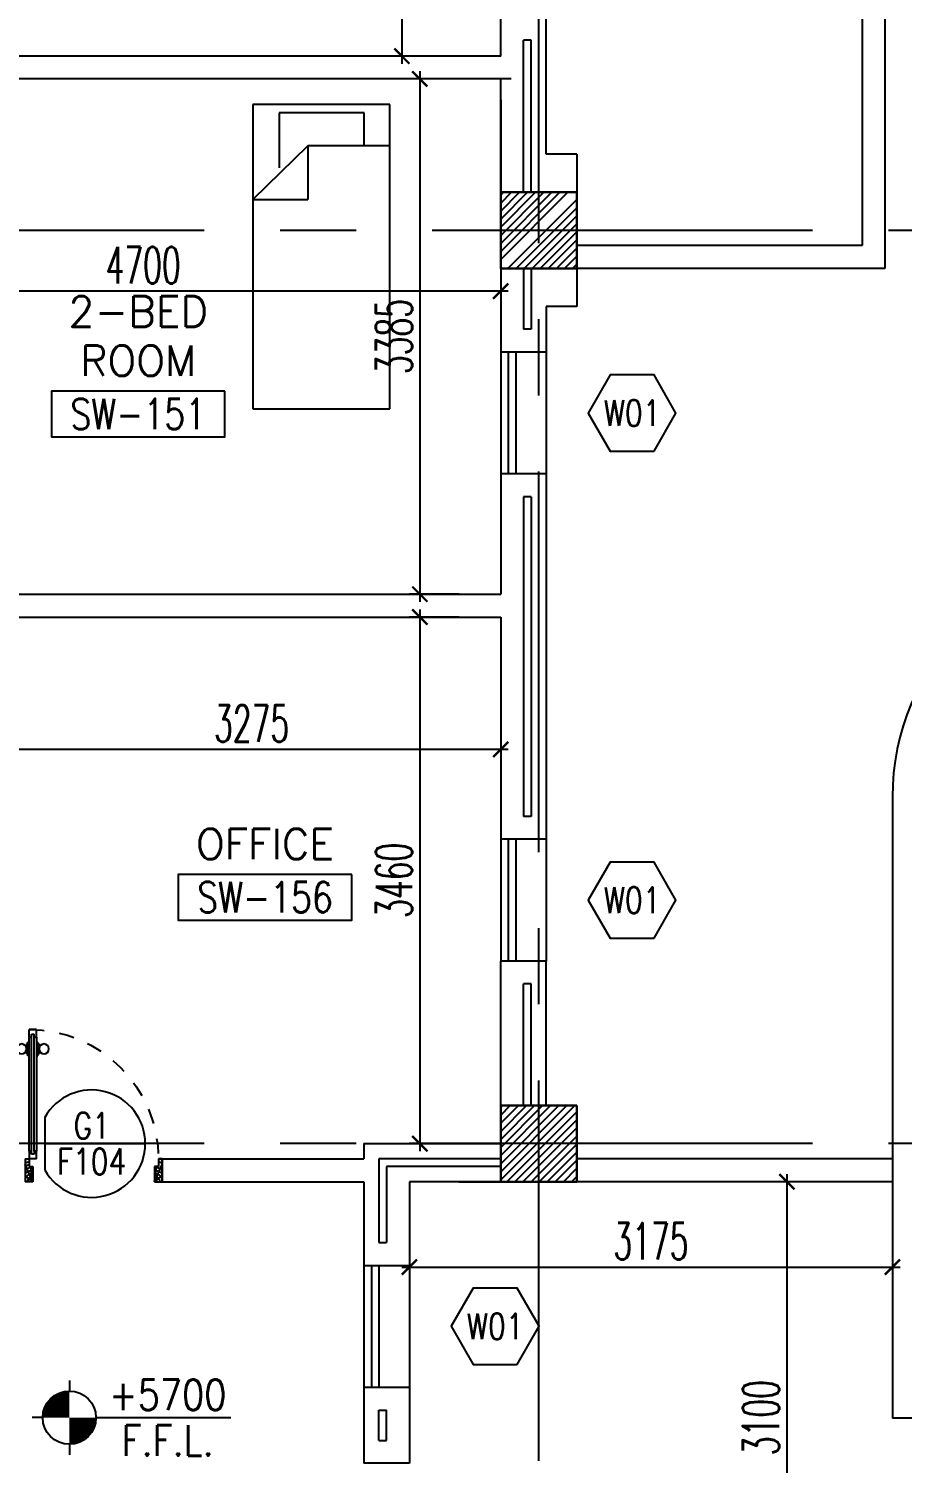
# Model space of a CAD drawing. Extents: x 276011.4 to 276105.3, y 57291.9 to 57371.4.
# Drawn here: x 276091.46 to 276097.21, y 57327.88 to 57337.31 of the extents above; entities that cross this region are included whole.
import ezdxf
from ezdxf.enums import TextEntityAlignment as Align

# ---------------------------------------------------------------- set-up
doc = ezdxf.new("R2010")
doc.units = 0
doc.header["$MEASUREMENT"] = 0
doc.header["$PDMODE"] = 34
doc.linetypes.add('CENTERX2', pattern=[4, 2.5, -0.5, 0.5, -0.5])
doc.linetypes.add('HIDDEN', pattern=[0.375, 0.25, -0.125])
doc.layers.get('0').update_dxf_attribs({"linetype": 'CONTINUOUS'})
doc.layers.get('DEFPOINTS').update_dxf_attribs({"linetype": 'CONTINUOUS'})
for name, color, linetype in [('AX-DIM', 4, 'CONTINUOUS'), ('AXES', 11, 'CENTERX2'), ('COL', 5, 'CONTINUOUS'), ('DIM', 4, 'CONTINUOUS'), ('DOOR', 7, 'CONTINUOUS'), ('DOOR-CR', 2, 'CONTINUOUS'), ('DOOR-NO', 3, 'CONTINUOUS'), ('FUR', 4, 'CONTINUOUS'), ('HAT', 8, 'CONTINUOUS'), ('INSUL', 4, 'CONTINUOUS'), ('LEV-PL', 3, 'CONTINUOUS'), ('PROJ-L', 4, 'CONTINUOUS'), ('RM-BOX', 4, 'CONTINUOUS'), ('RM-NAME', 2, 'CONTINUOUS'), ('RM-NO', 2, 'CONTINUOUS'), ('ROOF', 7, 'CONTINUOUS'), ('WALL', 2, 'CONTINUOUS'), ('WIN', 3, 'CONTINUOUS'), ('WIN-BOX', 4, 'CONTINUOUS'), ('WIN-NO', 5, 'CONTINUOUS')]:
    doc.layers.add(name, color=color, linetype=linetype)
doc.styles.add('ROMANS', font='ROMANS.shx', dxfattribs={"width": 0.6})
doc.styles.add('S', font='ROMANS.SHX')
doc.dimstyles.new('STANDARD in', dxfattribs={"dimtxt": 0.24, "dimasz": 0.1, "dimexe": 0.07, "dimexo": 0.05, "dimgap": 0.05, "dimtad": 1, "dimdec": 0, "dimlfac": 1000, "dimzin": 0, "dimdsep": 46, "dimtxsty": 'ROMANS', "dimblk": 'ARCHTICK', "dimcen": 0.05, "dimdle": 0.05, "dimclrd": 4, "dimclre": 4, "dimclrt": 2, "dimadec": 0, "dimazin": 0, "dimtfac": 1, "dimtdec": 0, "dimtmove": 2, "dimatfit": 3, "dimfxl": 0, "dimtolj": 1, "dimtzin": 0, "dimarcsym": 0})

# ---------------------------------------------------------------- blocks, each defined once
blk = doc.blocks.new('_ARCHTICK')
at = {"color": 0, "linetype": 'ByBlock', "const_width": 0.15}
blk.add_lwpolyline([(-0.5, -0.5), (0.5, 0.5)], dxfattribs=at)
blk = doc.blocks.new('*D595')
at = {"layer": 'AX-DIM', "color": 4, "lineweight": -2, "ltscale": 0.3}
for p, q in [((276095.0155, 57370.0113), (276100.3405, 57370.0113)), ((276095.0655, 57369.3613), (276095.0655, 57370.0813)), ((276100.2905, 57333.8829), (276100.2905, 57370.0813))]:
    blk.add_line(p, q, dxfattribs=at)
at = {"layer": 'DEFPOINTS', "color": 0, "ltscale": 0.3}
for p in [(276100.2905, 57370.0113), (276095.0655, 57369.3113), (276100.2905, 57333.8329)]:
    blk.add_point(p, dxfattribs=at)
at = {"layer": 'AX-DIM', "color": 4, "lineweight": -2, "ltscale": 0.3, "xscale": 0.1, "yscale": 0.1, "zscale": 0.1, "rotation": 180}
blk.add_blockref('_ARCHTICK', (276095.0655, 57370.0113), dxfattribs=at)
at = {"layer": 'AX-DIM', "color": 4, "lineweight": -2, "ltscale": 0.3, "xscale": 0.1, "yscale": 0.1, "zscale": 0.1}
blk.add_blockref('_ARCHTICK', (276100.2905, 57370.0113), dxfattribs=at)
at = {"layer": 'AX-DIM', "color": 2, "ltscale": 0.3, "insert": (276097.678, 57370.1813), "char_height": 0.24, "attachment_point": 5, "style": 'ROMANS'}
blk.add_mtext('\\A1;5225', dxfattribs=at)
blk = doc.blocks.new('*D593')
at = {"layer": 'AX-DIM', "color": 4, "lineweight": -2, "ltscale": 0.3}
for p, q in [((276103.9155, 57357.8829), (276103.9155, 57298.4629)), ((276095.1155, 57357.8329), (276103.9855, 57357.8329)), ((276095.1155, 57298.5129), (276103.9855, 57298.5129))]:
    blk.add_line(p, q, dxfattribs=at)
at = {"layer": 'DEFPOINTS', "color": 0, "ltscale": 0.3}
for p in [(276095.0655, 57357.8329), (276095.0655, 57298.5129), (276103.9155, 57298.5129)]:
    blk.add_point(p, dxfattribs=at)
at = {"layer": 'AX-DIM', "color": 4, "lineweight": -2, "ltscale": 0.3, "xscale": 0.1, "yscale": 0.1, "zscale": 0.1}
for p, rotation in [((276103.9155, 57357.8329), 90), ((276103.9155, 57298.5129), 270)]:
    blk.add_blockref('_ARCHTICK', p, dxfattribs=dict(at, rotation=rotation))
at = {"layer": 'AX-DIM', "color": 2, "ltscale": 0.3, "insert": (276103.7455, 57328.1729), "char_height": 0.24, "attachment_point": 5, "rotation": 90, "style": 'ROMANS'}
blk.add_mtext('\\A1;59320', dxfattribs=at)
blk = doc.blocks.new('WW1')
at = {"layer": 'WIN-BOX'}
blk.add_lwpolyline([(144.3, -250), (288.7, 0), (144.3, 250), (-144.3, 250), (-288.7, 0), (-144.3, -250)], close=True, dxfattribs=at)
at = {"layer": 'WIN-NO', "style": 'ROMANS', "width": 0.8}
blk.add_attdef('W00', text='', height=170, dxfattribs=at).set_placement((0, 0), align=Align.MIDDLE)
blk = doc.blocks.new('RM1')
at = {"layer": 'RM-BOX'}
blk.add_lwpolyline([(569.9, -200), (-569.9, -200), (-569.9, -500), (569.9, -500)], close=True, dxfattribs=at)
at = {"layer": 'RM-NAME', "style": 'ROMANS'}
for tag, p in [('ROOMNAME1', (0, 323.8)), ('ROOMNAME2', (0, 0))]:
    blk.add_attdef(tag, text='', height=200, dxfattribs=at).set_placement(p, align=Align.MIDDLE)
at = {"layer": 'RM-NO', "style": 'ROMANS', "width": 0.8}
blk.add_attdef('ROOMNO', text='', height=200, dxfattribs=at).set_placement((0, -350), align=Align.MIDDLE)
blk = doc.blocks.new('LEV1')
at = {"layer": 'LEV-PL'}
for p, q in [((0, 245), (0, 175)), ((-175, 0), (-245, 0)), ((175, 0), (1061.3, 0)), ((0, -175), (0, -245))]:
    blk.add_line(p, q, dxfattribs=at)
at = {"layer": 'LEV-PL', "const_width": 175}
for points in [[(-87.5, 0, -0.414214), (0, 87.5, -1)], [(87.5, 0, -0.414214), (0, -87.5, -1)]]:
    blk.add_lwpolyline(points, format="xyb", dxfattribs=at)
at = {"layer": 'LEV-PL'}
blk.add_circle((0, 0), 175, dxfattribs=at)
at = {"layer": 'LEV-PL', "color": 4, "style": 'S', "width": 0.85}
for tag, p in [('+0000', (646.1, 50)), ('F.F.L.', (646.1, -250))]:
    blk.add_attdef(tag, text='', height=200, dxfattribs=at).set_placement(p, align=Align.CENTER)
blk = doc.blocks.new('DD1')
at = {"layer": 'DOOR-CR'}
blk.add_line((-307.6, 0), (352.8, 0), dxfattribs=at)
blk.add_lwpolyline([(-307.6, -172.9, 3.820224), (-307.6, 172.9)], format="xyb", close=True, dxfattribs=at)
at = {"layer": 'DOOR-NO', "color": 255, "style": 'ROMANS', "width": 0.8}
for tag, p in [('G', (0, 183.5)), ('000', (0, -141.4))]:
    blk.add_attdef(tag, text='', height=204, dxfattribs=at).set_placement(p, align=Align.MIDDLE)
blk = doc.blocks.new('*X68')
at = {"color": 0}
for p, q in [((253128.6, 149502.1), (253616.2, 149989.7)), ((253128.6, 149555.1), (253563.2, 149989.7)), ((253128.6, 149608.1), (253510.2, 149989.7)), ((253128.6, 149661.2), (253457.1, 149989.7)), ((253128.6, 149714.2), (253404.1, 149989.7)), ((253128.6, 149767.2), (253351.1, 149989.7)), ((253128.6, 149820.3), (253298, 149989.7)), ((253128.6, 149873.3), (253245, 149989.7)), ((253128.6, 149926.3), (253192, 149989.7)), ((253128.6, 149979.4), (253138.9, 149989.7)), ((253169.3, 149489.7), (253628.6, 149949)), ((253222.3, 149489.7), (253628.6, 149896)), ((253275.3, 149489.7), (253628.6, 149843)), ((253328.4, 149489.7), (253628.6, 149789.9)), ((253381.4, 149489.7), (253628.6, 149736.9)), ((253434.4, 149489.7), (253628.6, 149683.9)), ((253487.5, 149489.7), (253628.6, 149630.8)), ((253540.5, 149489.7), (253628.6, 149577.8)), ((253593.5, 149489.7), (253628.6, 149524.8))]:
    blk.add_line(p, q, dxfattribs=at)
blk = doc.blocks.new('COL50')
at = {"layer": 'COL'}
blk.add_lwpolyline([(-250, 250), (-250, -250), (250, -250), (250, 250)], close=True, dxfattribs=at)
blk = doc.blocks.new('*X66')
at = {"color": 0}
for p, q in [((253128.6, 155547.8), (253570.5, 155989.7)), ((253128.6, 155600.9), (253517.4, 155989.7)), ((253128.6, 155653.9), (253464.4, 155989.7)), ((253128.6, 155706.9), (253411.4, 155989.7)), ((253128.6, 155760), (253358.3, 155989.7)), ((253128.6, 155813), (253305.3, 155989.7)), ((253128.6, 155866), (253252.3, 155989.7)), ((253128.6, 155919.1), (253199.2, 155989.7)), ((253128.6, 155972.1), (253146.2, 155989.7)), ((253176.5, 155489.7), (253628.6, 155941.8)), ((253229.6, 155489.7), (253628.6, 155888.7)), ((253282.6, 155489.7), (253628.6, 155835.7)), ((253335.6, 155489.7), (253628.6, 155782.7)), ((253388.7, 155489.7), (253628.6, 155729.6)), ((253441.7, 155489.7), (253628.6, 155676.6)), ((253494.7, 155489.7), (253628.6, 155623.6)), ((253547.8, 155489.7), (253628.6, 155570.5)), ((253600.8, 155489.7), (253628.6, 155517.5))]:
    blk.add_line(p, q, dxfattribs=at)
blk = doc.blocks.new('DOOR90')
at = {"layer": 'DOOR', "color": 0, "linetype": 'ByBlock'}
for p, q in [((-150, 0), (-150, -25)), ((-150, 0), (0, 0)), ((0, -50), (0, 0)), ((-1000, -25), (-1000, -75)), ((-1000, -75), (-1000, -25)), ((-950, -25), (-1000, -25)), ((-950, -75), (-1000, -75)), ((-970, -42), (-970, -58)), ((-950, -42), (-970, -42)), ((-950, -58), (-970, -58)), ((-950, -25), (-950, -42)), ((-950, -58), (-950, -75)), ((-917.6, -25), (-917.6, -17.8)), ((-827.6, -17.8), (-917.6, -17.8)), ((-917.6, -75), (-917.6, -82.2)), ((-827.6, -82.2), (-917.6, -82.2)), ((-905, -17.8), (-905, -8.8)), ((-905, -8.8), (-840.2, -8.8)), ((-905, -17.8), (-840.2, -17.8)), ((-905, -82.2), (-905, -91.2)), ((-905, -82.2), (-840.2, -82.2)), ((-905, -91.2), (-840.2, -91.2)), ((-840.2, -17.8), (-840.2, -8.8)), ((-840.2, -82.2), (-840.2, -91.2)), ((-827.6, -25), (-827.6, -17.8)), ((-827.6, -75), (-827.6, -82.2)), ((-200, -42), (-200, -25)), ((-200, -25), (-150, -25)), ((-180, -42), (-200, -42)), ((-200, -75), (-200, -58)), ((-200, -58), (-180, -58)), ((-150, -75), (-200, -75)), ((-180, -58), (-180, -42)), ((-150, -75), (-150, -25)), ((-150, -25), (-100, -25)), ((-100, -25), (-100, -50)), ((-100, -50), (0, -50)), ((-150, -900), (-150, -875)), ((-150, -875), (-100, -875)), ((0, -900), (-150, -900)), ((-150, -900), (0, -900)), ((-100, -850), (0, -850)), ((-100, -875), (-100, -850)), ((0, -850), (0, -900))]:
    blk.add_line(p, q, dxfattribs=at)
at = {"layer": 'DOOR', "color": 9, "linetype": 'ByBlock'}
for p, q in [((0, -50), (-113.7, 0)), ((0, -50), (-40.1, 0)), ((0, -50), (-100, -36.6)), ((0, -850), (-113.7, -900)), ((0, -850), (-100, -863.4)), ((0, -850), (-40.1, -900))]:
    blk.add_line(p, q, dxfattribs=at)
at = {"layer": 'DOOR', "linetype": 'ByBlock'}
for p, q in [((-200, -25), (-950, -25)), ((-200, -42), (-950, -42)), ((-200, -58), (-950, -58)), ((-950, -75), (-200, -75))]:
    blk.add_line(p, q, dxfattribs=at)
at = {"layer": 'DOOR', "color": 0, "linetype": 'ByBlock'}
for centre in [(-872.6, 23.5), (-872.6, -123.5)]:
    blk.add_circle(centre, 32.4, dxfattribs=at)
at = {"layer": 'DOOR', "color": 9, "linetype": 'ByBlock'}
for centre, radius, start, end in [((0, -50), 154.4, 161.10529, 166.28577), ((0, -50), 134.4, 158.15985, 169.28002), ((0, -50), 94.4, 148.01819, 180), ((0, -50), 74.4, 137.77643, 180), ((0, -50), 114.4, 154.08384, 167.37743), ((0, -50), 54.4, 113.20738, 180), ((0, -50), 34.4, 90, 180), ((0, -50), 14.4, 90, 180), ((0, -850), 154.4, 193.71423, 198.89471), ((0, -850), 134.4, 190.71998, 201.84015), ((0, -850), 94.4, 180, 211.98181), ((0, -850), 74.4, 180, 222.22357), ((0, -850), 54.4, 180, 246.79262), ((0, -850), 34.4, 180, 270), ((0, -850), 14.4, 180, 270)]:
    blk.add_arc(centre, radius, start, end, dxfattribs=at)
at = {"layer": 'DOOR', "linetype": 'HIDDEN', "ltscale": 0.5}
blk.add_arc((-150, -25), 850, 180, 270, dxfattribs=at)
blk = doc.blocks.new('*D424')
at = {"layer": 'DEFPOINTS', "color": 0, "linetype": 'ByBlock', "ltscale": 0.3}
for p in [(276094.5655, 57340.5129), (276093.9157, 57337.1279), (276094.5655, 57337.1279)]:
    blk.add_point(p, dxfattribs=at)
at = {"layer": 'DIM', "color": 4, "linetype": 'ByBlock', "lineweight": -2, "ltscale": 0.3}
for p, q in [((276094.5155, 57340.5129), (276093.8457, 57340.5129)), ((276093.9157, 57340.5629), (276093.9157, 57337.0779)), ((276094.5155, 57337.1279), (276093.8457, 57337.1279))]:
    blk.add_line(p, q, dxfattribs=at)
at = {"layer": 'DIM', "color": 4, "linetype": 'ByBlock', "lineweight": -2, "ltscale": 0.3, "xscale": 0.1, "yscale": 0.1, "zscale": 0.1}
for p, rotation in [((276093.9157, 57340.5129), 90), ((276093.9157, 57337.1279), 270)]:
    blk.add_blockref('_ARCHTICK', p, dxfattribs=dict(at, rotation=rotation))
at = {"layer": 'DIM', "color": 2, "linetype": 'ByBlock', "ltscale": 0.3, "insert": (276093.7457, 57338.8204), "char_height": 0.24, "attachment_point": 5, "rotation": 90, "style": 'ROMANS'}
blk.add_mtext('\\A1;3385', dxfattribs=at)
blk = doc.blocks.new('*D420')
at = {"layer": 'DEFPOINTS', "color": 0, "linetype": 'ByBlock', "ltscale": 0.3}
for p in [(276094.684, 57336.9779), (276094.0341, 57333.5929), (276094.3434, 57333.5929)]:
    blk.add_point(p, dxfattribs=at)
at = {"layer": 'DIM', "color": 4, "linetype": 'ByBlock', "lineweight": -2, "ltscale": 0.3}
for p, q in [((276094.0341, 57337.0279), (276094.0341, 57333.5429)), ((276094.634, 57336.9779), (276093.9641, 57336.9779)), ((276094.2934, 57333.5929), (276093.9641, 57333.5929))]:
    blk.add_line(p, q, dxfattribs=at)
at = {"layer": 'DIM', "color": 4, "linetype": 'ByBlock', "lineweight": -2, "ltscale": 0.3, "xscale": 0.1, "yscale": 0.1, "zscale": 0.1}
for p, rotation in [((276094.0341, 57336.9779), 90), ((276094.0341, 57333.5929), 270)]:
    blk.add_blockref('_ARCHTICK', p, dxfattribs=dict(at, rotation=rotation))
at = {"layer": 'DIM', "color": 2, "linetype": 'ByBlock', "ltscale": 0.3, "insert": (276093.8641, 57335.2854), "char_height": 0.24, "attachment_point": 5, "rotation": 90, "style": 'ROMANS'}
blk.add_mtext('\\A1;3385', dxfattribs=at)
blk = doc.blocks.new('*D419')
at = {"layer": 'DEFPOINTS', "color": 0, "linetype": 'ByBlock', "ltscale": 0.3}
for p in [(276094.5655, 57336.891), (276089.8655, 57335.8909), (276089.8655, 57335.5838)]:
    blk.add_point(p, dxfattribs=at)
at = {"layer": 'DIM', "color": 4, "linetype": 'ByBlock', "lineweight": -2, "ltscale": 0.3}
for p, q in [((276094.5655, 57336.841), (276094.5655, 57335.5138)), ((276089.8655, 57335.8409), (276089.8655, 57335.5138)), ((276094.6155, 57335.5838), (276089.8155, 57335.5838))]:
    blk.add_line(p, q, dxfattribs=at)
at = {"layer": 'DIM', "color": 4, "linetype": 'ByBlock', "lineweight": -2, "ltscale": 0.3, "xscale": 0.1, "yscale": 0.1, "zscale": 0.1, "rotation": 180}
blk.add_blockref('_ARCHTICK', (276089.8655, 57335.5838), dxfattribs=at)
at = {"layer": 'DIM', "color": 4, "linetype": 'ByBlock', "lineweight": -2, "ltscale": 0.3, "xscale": 0.1, "yscale": 0.1, "zscale": 0.1}
blk.add_blockref('_ARCHTICK', (276094.5655, 57335.5838), dxfattribs=at)
at = {"layer": 'DIM', "color": 2, "linetype": 'ByBlock', "ltscale": 0.3, "insert": (276092.2155, 57335.7538), "char_height": 0.24, "attachment_point": 5, "style": 'ROMANS'}
blk.add_mtext('\\A1;4700', dxfattribs=at)
blk = doc.blocks.new('*D416')
at = {"layer": 'DEFPOINTS', "color": 0, "linetype": 'ByBlock', "ltscale": 0.3}
for p in [(276094.3434, 57333.4429), (276094.0341, 57329.9829), (276094.4795, 57329.9829)]:
    blk.add_point(p, dxfattribs=at)
at = {"layer": 'DIM', "color": 4, "linetype": 'ByBlock', "lineweight": -2, "ltscale": 0.3}
for p, q in [((276094.2934, 57333.4429), (276093.9641, 57333.4429)), ((276094.0341, 57333.4929), (276094.0341, 57329.9329)), ((276094.4295, 57329.9829), (276093.9641, 57329.9829))]:
    blk.add_line(p, q, dxfattribs=at)
at = {"layer": 'DIM', "color": 4, "linetype": 'ByBlock', "lineweight": -2, "ltscale": 0.3, "xscale": 0.1, "yscale": 0.1, "zscale": 0.1}
for p, rotation in [((276094.0341, 57333.4429), 90), ((276094.0341, 57329.9829), 270)]:
    blk.add_blockref('_ARCHTICK', p, dxfattribs=dict(at, rotation=rotation))
at = {"layer": 'DIM', "color": 2, "linetype": 'ByBlock', "ltscale": 0.3, "insert": (276093.8641, 57331.7129), "char_height": 0.24, "attachment_point": 5, "rotation": 90, "style": 'ROMANS'}
blk.add_mtext('\\A1;3460', dxfattribs=at)
blk = doc.blocks.new('*D415')
at = {"layer": 'DEFPOINTS', "color": 0, "linetype": 'ByBlock', "ltscale": 0.3}
for p in [(276094.5655, 57332.9576), (276091.2905, 57332.9185), (276091.2905, 57332.5731)]:
    blk.add_point(p, dxfattribs=at)
at = {"layer": 'DIM', "color": 4, "linetype": 'ByBlock', "lineweight": -2, "ltscale": 0.3}
for p, q in [((276091.2905, 57332.8685), (276091.2905, 57332.5031)), ((276094.5655, 57332.9076), (276094.5655, 57332.5031)), ((276094.6155, 57332.5731), (276091.2405, 57332.5731))]:
    blk.add_line(p, q, dxfattribs=at)
at = {"layer": 'DIM', "color": 4, "linetype": 'ByBlock', "lineweight": -2, "ltscale": 0.3, "xscale": 0.1, "yscale": 0.1, "zscale": 0.1, "rotation": 180}
blk.add_blockref('_ARCHTICK', (276091.2905, 57332.5731), dxfattribs=at)
at = {"layer": 'DIM', "color": 4, "linetype": 'ByBlock', "lineweight": -2, "ltscale": 0.3, "xscale": 0.1, "yscale": 0.1, "zscale": 0.1}
blk.add_blockref('_ARCHTICK', (276094.5655, 57332.5731), dxfattribs=at)
at = {"layer": 'DIM', "color": 2, "linetype": 'ByBlock', "ltscale": 0.3, "insert": (276092.928, 57332.7431), "char_height": 0.24, "attachment_point": 5, "style": 'ROMANS'}
blk.add_mtext('\\A1;3275', dxfattribs=at)
blk = doc.blocks.new('*D132')
at = {"layer": 'DEFPOINTS', "color": 0, "linetype": 'ByBlock', "ltscale": 0.3}
for p in [(276093.9655, 57329.7329), (276097.1405, 57329.7329), (276097.1405, 57329.1719)]:
    blk.add_point(p, dxfattribs=at)
at = {"layer": 'DIM', "color": 4, "linetype": 'ByBlock', "lineweight": -2, "ltscale": 0.3}
for p, q in [((276093.9655, 57329.6829), (276093.9655, 57329.1019)), ((276097.1405, 57329.6829), (276097.1405, 57329.1019)), ((276093.9155, 57329.1719), (276097.1905, 57329.1719))]:
    blk.add_line(p, q, dxfattribs=at)
at = {"layer": 'DIM', "color": 4, "linetype": 'ByBlock', "lineweight": -2, "ltscale": 0.3, "xscale": 0.1, "yscale": 0.1, "zscale": 0.1, "rotation": 180}
blk.add_blockref('_ARCHTICK', (276093.9655, 57329.1719), dxfattribs=at)
at = {"layer": 'DIM', "color": 4, "linetype": 'ByBlock', "lineweight": -2, "ltscale": 0.3, "xscale": 0.1, "yscale": 0.1, "zscale": 0.1}
blk.add_blockref('_ARCHTICK', (276097.1405, 57329.1719), dxfattribs=at)
at = {"layer": 'DIM', "color": 2, "linetype": 'ByBlock', "ltscale": 0.3, "insert": (276095.553, 57329.3419), "char_height": 0.24, "attachment_point": 5, "style": 'ROMANS'}
blk.add_mtext('\\A1;3175', dxfattribs=at)
blk = doc.blocks.new('*D131')
at = {"layer": 'DEFPOINTS', "color": 0, "linetype": 'ByBlock', "ltscale": 0.3}
for p in [(276096.5145, 57329.7329), (276096.4468, 57326.6329), (276096.5145, 57326.6329)]:
    blk.add_point(p, dxfattribs=at)
at = {"layer": 'DIM', "color": 4, "linetype": 'ByBlock', "lineweight": -2, "ltscale": 0.3}
for p, q in [((276096.4468, 57329.7829), (276096.4468, 57326.5829)), ((276096.4645, 57329.7329), (276096.3768, 57329.7329)), ((276096.4645, 57326.6329), (276096.3768, 57326.6329))]:
    blk.add_line(p, q, dxfattribs=at)
at = {"layer": 'DIM', "color": 4, "linetype": 'ByBlock', "lineweight": -2, "ltscale": 0.3, "xscale": 0.1, "yscale": 0.1, "zscale": 0.1}
for p, rotation in [((276096.4468, 57329.7329), 90), ((276096.4468, 57326.6329), 270)]:
    blk.add_blockref('_ARCHTICK', p, dxfattribs=dict(at, rotation=rotation))
at = {"layer": 'DIM', "color": 2, "linetype": 'ByBlock', "ltscale": 0.3, "insert": (276096.2768, 57328.1829), "char_height": 0.24, "attachment_point": 5, "rotation": 90, "style": 'ROMANS'}
blk.add_mtext('\\A1;3100', dxfattribs=at)

msp = doc.modelspace()

# ---------------------------------------------------------------- linework, layer by layer
at = {"layer": 'AXES'}
for p, q in [((276094.8155, 57291.8986), (276094.8155, 57370.7113)), ((276104.6155, 57335.9829), (276036.5755, 57335.9829)), ((276104.6155, 57335.9829), (276052.5255, 57335.9829)), ((276104.6155, 57329.9829), (276052.5255, 57329.9829))]:
    msp.add_line(p, q, dxfattribs=at)
at = {"layer": 'FUR'}
for p, q in [((276092.9375, 57336.8097), (276092.9375, 57334.8097)), ((276093.8375, 57336.8097), (276092.9375, 57336.8097)), ((276093.1096, 57336.7543), (276093.1096, 57336.3946)), ((276093.6676, 57336.7543), (276093.1096, 57336.7543)), ((276093.6676, 57336.5381), (276093.6676, 57336.7543)), ((276093.8375, 57334.8097), (276093.8375, 57336.8097)), ((276093.2986, 57336.5381), (276092.9375, 57336.1847)), ((276093.2986, 57336.5381), (276093.2986, 57336.1847)), ((276093.8375, 57336.5381), (276093.2986, 57336.5381)), ((276092.9375, 57336.1847), (276093.2986, 57336.1847)), ((276092.9375, 57334.8097), (276093.8375, 57334.8097))]:
    msp.add_line(p, q, dxfattribs=at)
at = {"layer": 'INSUL'}
for p, q in [((276094.7155, 57336.2329), (276094.7155, 57337.2329)), ((276094.7655, 57337.2329), (276094.7155, 57337.2329)), ((276094.7655, 57336.2329), (276094.7655, 57337.2329)), ((276094.7155, 57335.7329), (276094.7155, 57335.3329)), ((276094.7655, 57335.7329), (276094.7655, 57335.3329)), ((276094.7655, 57335.3329), (276094.7155, 57335.3329)), ((276094.7155, 57334.2329), (276094.7155, 57332.1329)), ((276094.7655, 57334.2329), (276094.7155, 57334.2329)), ((276094.7655, 57334.2329), (276094.7655, 57332.1329)), ((276094.7655, 57332.1329), (276094.7155, 57332.1329)), ((276094.7655, 57331.0329), (276094.7155, 57331.0329)), ((276094.7155, 57330.2329), (276094.7155, 57331.0329)), ((276094.7655, 57330.2329), (276094.7655, 57331.0329)), ((276094.5655, 57329.8829), (276093.7655, 57329.8829)), ((276093.7655, 57329.8829), (276093.7655, 57329.3329)), ((276094.5655, 57329.8329), (276093.8155, 57329.8329)), ((276093.8155, 57329.8329), (276093.8155, 57329.3329)), ((276093.7655, 57329.3329), (276093.8155, 57329.3329)), ((276093.7655, 57328.2329), (276093.8155, 57328.2329)), ((276093.7655, 57328.0329), (276093.7655, 57328.2329)), ((276093.8155, 57328.0329), (276093.8155, 57328.2329)), ((276093.7655, 57328.0329), (276093.8155, 57328.0329))]:
    msp.add_line(p, q, dxfattribs=at)
at = {"layer": 'PROJ-L', "linetype": 'Continuous'}
for p, q in [((276097.0912, 57343.4329), (276097.0912, 57335.7329)), ((276096.9412, 57343.2829), (276096.9412, 57335.8829)), ((276096.9412, 57335.8829), (276095.0655, 57335.8829)), ((276097.0912, 57335.7329), (276095.0655, 57335.7329))]:
    msp.add_line(p, q, dxfattribs=at)
at = {"layer": 'ROOF'}
for p, q in [((276097.1405, 57329.8829), (276095.0655, 57329.8829)), ((276097.1405, 57329.7329), (276095.0655, 57329.7329))]:
    msp.add_line(p, q, dxfattribs=at)
at = {"layer": 'WALL'}
for p, q in [((276094.5655, 57337.1279), (276094.5655, 57337.3829)), ((276094.8655, 57336.4829), (276094.8655, 57337.3829)), ((276094.5655, 57337.1279), (276087.9155, 57337.1279)), ((276094.5655, 57336.9779), (276089.8655, 57336.9779)), ((276094.5655, 57336.2329), (276094.5655, 57336.9779)), ((276095.0655, 57336.4829), (276094.8655, 57336.4829)), ((276095.0655, 57336.4829), (276095.0655, 57335.4829)), ((276094.5655, 57335.7329), (276094.5655, 57335.1829)), ((276094.8655, 57335.4829), (276094.8655, 57335.1829)), ((276095.0655, 57335.4829), (276094.8655, 57335.4829)), ((276094.8655, 57335.1829), (276094.5655, 57335.1829)), ((276094.5655, 57334.3829), (276094.5655, 57333.5929)), ((276094.8655, 57334.3829), (276094.5655, 57334.3829)), ((276094.8655, 57334.3829), (276094.8655, 57331.9829)), ((276087.9155, 57333.5929), (276094.5655, 57333.5929)), ((276091.2905, 57333.4429), (276094.5655, 57333.4429)), ((276092.3405, 57333.4429), (276093.6655, 57333.4429)), ((276094.5655, 57333.4429), (276094.5655, 57331.9829)), ((276097.1405, 57332.2585), (276097.1405, 57328.1784)), ((276094.8655, 57331.9829), (276094.5655, 57331.9829)), ((276094.8655, 57331.1829), (276094.5655, 57331.1829)), ((276094.5655, 57330.2329), (276094.5655, 57331.1829)), ((276094.8655, 57330.2329), (276094.8655, 57331.1829)), ((276093.6655, 57329.9829), (276094.5655, 57329.9829)), ((276093.6655, 57329.9829), (276093.6655, 57329.8829)), ((276092.3405, 57329.8829), (276092.3405, 57329.7329)), ((276092.3405, 57329.8829), (276093.6655, 57329.8829)), ((276092.3405, 57329.7329), (276093.6655, 57329.7329)), ((276093.6655, 57329.7329), (276093.6655, 57329.1829)), ((276094.5655, 57329.7329), (276093.9655, 57329.7329)), ((276093.9655, 57329.7329), (276093.9655, 57329.1829)), ((276094.2905, 57329.7329), (276094.5655, 57329.7329)), ((276093.6655, 57329.1829), (276093.9655, 57329.1829)), ((276093.6655, 57328.3829), (276093.9655, 57328.3829)), ((276093.6655, 57328.3829), (276093.6655, 57327.8829)), ((276093.9655, 57328.3829), (276093.9655, 57327.8829)), ((276093.9655, 57327.8829), (276093.6655, 57327.8829))]:
    msp.add_line(p, q, dxfattribs=at)
at = {"layer": 'WALL', "linetype": 'ByBlock', "ltscale": 0.3}
msp.add_line((276097.2905, 57328.1784), (276097.1405, 57328.1784), dxfattribs=at)
for points in [[(276095.0655, 57336.2329), (276094.5655, 57336.2329), (276094.5655, 57335.7329), (276095.0655, 57335.7329)], [(276095.0655, 57330.2329), (276094.5655, 57330.2329), (276094.5655, 57329.7329), (276095.0655, 57329.7329)]]:
    msp.add_lwpolyline(points, close=True, dxfattribs=at)
at = {"layer": 'WALL'}
msp.add_arc((276098.7155, 57332.2585), 1.575, 90, 180, dxfattribs=at)
at = {"layer": 'WIN'}
for p, q in [((276094.5655, 57335.1829), (276094.5655, 57334.3829)), ((276094.6155, 57335.1829), (276094.6155, 57334.3829)), ((276094.6655, 57335.1829), (276094.6655, 57334.3829)), ((276094.8655, 57335.1829), (276094.8655, 57334.3829)), ((276094.5655, 57331.9829), (276094.5655, 57331.1829)), ((276094.6155, 57331.9829), (276094.6155, 57331.1829)), ((276094.6655, 57331.9829), (276094.6655, 57331.1829)), ((276094.8655, 57331.9829), (276094.8655, 57331.1829)), ((276093.6655, 57329.1829), (276093.6655, 57328.3829)), ((276093.7155, 57329.1829), (276093.7155, 57328.3829)), ((276093.7655, 57329.1829), (276093.7655, 57328.3829)), ((276093.9655, 57329.1829), (276093.9655, 57328.3829))]:
    msp.add_line(p, q, dxfattribs=at)

# ---------------------------------------------------------------- block references
at = {"layer": 'COL', "xscale": -0.001, "yscale": 0.001, "zscale": 0.001}
for p in [(276094.8155, 57335.9829), (276094.8155, 57329.9829)]:
    msp.add_blockref('COL50', p, dxfattribs=at)
at = {"layer": 'DOOR', "color": 0, "linetype": 'ByBlock', "xscale": -0.001, "yscale": 0.001, "zscale": 0.001, "rotation": 90}
msp.add_blockref('DOOR90', (276091.4405, 57329.7329), dxfattribs=at)
at = {"layer": 'DOOR-NO'}
ref = msp.add_blockref('DD1', (276091.8768, 57329.9829), dxfattribs=dict(at, xscale=0.001, yscale=0.001, zscale=0.001))
ref.add_attrib('G', 'G1', dxfattribs={"height": 0.17, "style": 'ROMANS', "width": 0.8}).set_placement((276091.8768, 57330.1009), align=Align.MIDDLE)
ref.add_attrib('000', 'F104', dxfattribs={"height": 0.17, "style": 'ROMANS', "width": 0.8}).set_placement((276091.8768, 57329.8651), align=Align.MIDDLE)
at = {"layer": 'HAT', "xscale": 0.001, "yscale": 0.001, "zscale": 0.001}
for name in ['*X66', '*X68']:
    msp.add_blockref(name, (275841.4369, 57180.2432), dxfattribs=at)
at = {"layer": 'LEV-PL', "xscale": 0.001, "yscale": 0.001, "zscale": 0.001}
msp.add_blockref('LEV1', (276091.7305, 57328.1829), dxfattribs=at).add_auto_attribs({'F.F.L.': 'F.F.L.', '+0000': '+5700'})
at = {"layer": 'RM-NAME', "xscale": 0.001, "yscale": 0.001, "zscale": 0.001}
for p, values in [((276092.1829, 57335.1264), {'ROOMNO': 'SW-151', 'ROOMNAME2': 'ROOM', 'ROOMNAME1': '2-BED'}), ((276093.0165, 57331.9521), {'ROOMNO': 'SW-156', 'ROOMNAME2': 'OFFICE'})]:
    msp.add_blockref('RM1', p, dxfattribs=at).add_auto_attribs(values)
at = {"layer": 'WIN-NO', "xscale": 0.001, "yscale": 0.001, "zscale": 0.001}
for p in [(276095.4292, 57334.7829), (276095.4292, 57331.5829), (276094.5292, 57328.7829)]:
    msp.add_blockref('WW1', p, dxfattribs=at).add_auto_attribs({'W00': 'W01'})

# ---------------------------------------------------------------- dimensions: what is measured, and where the dimension line sits
at = {"layer": 'AX-DIM'}
dim = msp.add_linear_dim(base=(276100.2905, 57370.0113), p1=(276095.0655, 57369.3113), p2=(276100.2905, 57333.8329), dimstyle='STANDARD in', dxfattribs=at)
dim.commit()
dim.dimension.update_dxf_attribs({"geometry": '*D595', "text_midpoint": (276097.678, 57370.1813)})
dim = msp.add_linear_dim(base=(276103.9155, 57298.5129), p1=(276095.0655, 57357.8329), p2=(276095.0655, 57298.5129), angle=270, dimstyle='STANDARD in', dxfattribs=at)
dim.commit()
dim.dimension.update_dxf_attribs({"geometry": '*D593', "text_midpoint": (276103.7455, 57328.1729)})
at = {"layer": 'DIM', "linetype": 'ByBlock', "ltscale": 0.3}
for base, p1, p2, picture, middle in [((276093.9157, 57337.1279), (276094.5655, 57340.5129), (276094.5655, 57337.1279), '*D424', (276093.7457, 57338.8204)), ((276094.0341, 57333.5929), (276094.684, 57336.9779), (276094.3434, 57333.5929), '*D420', (276093.8641, 57335.2854)), ((276094.0341, 57329.9829), (276094.3434, 57333.4429), (276094.4795, 57329.9829), '*D416', (276093.8641, 57331.7129)), ((276096.4468, 57326.6329), (276096.5145, 57329.7329), (276096.5145, 57326.6329), '*D131', (276096.2768, 57328.1829))]:
    dim = msp.add_linear_dim(base=base, p1=p1, p2=p2, angle=90, dimstyle='STANDARD in', dxfattribs=at)
    dim.commit()
    dim.dimension.update_dxf_attribs({"geometry": picture, "text_midpoint": middle})
for base, p1, p2, picture, middle in [((276089.8655, 57335.5838), (276094.5655, 57336.891), (276089.8655, 57335.8909), '*D419', (276092.2155, 57335.7538)), ((276091.2905, 57332.5731), (276094.5655, 57332.9576), (276091.2905, 57332.9185), '*D415', (276092.928, 57332.7431)), ((276097.1405, 57329.1719), (276093.9655, 57329.7329), (276097.1405, 57329.7329), '*D132', (276095.553, 57329.3419))]:
    dim = msp.add_linear_dim(base=base, p1=p1, p2=p2, dimstyle='STANDARD in', dxfattribs=at)
    dim.commit()
    dim.dimension.update_dxf_attribs({"geometry": picture, "text_midpoint": middle})

doc.saveas('drawing.dxf')
